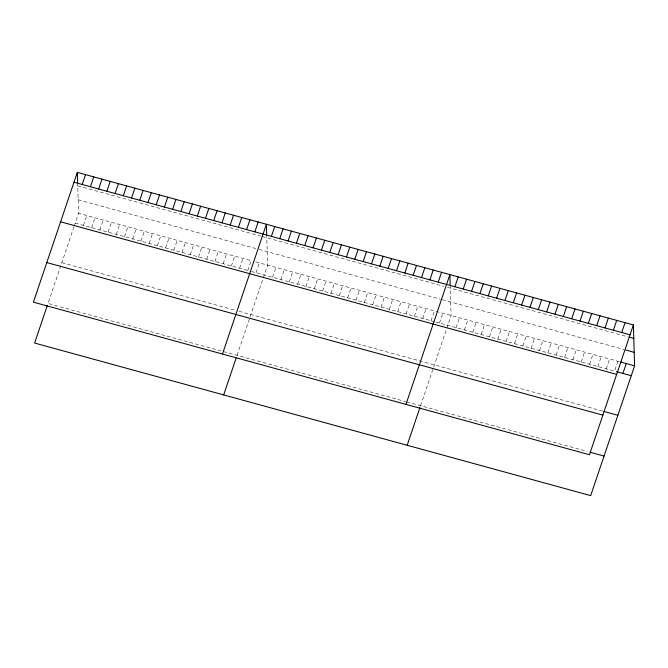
<?xml version="1.0" encoding="UTF-8"?>
<svg xmlns="http://www.w3.org/2000/svg" width="668" height="668" viewBox="0 0 668 668"><rect width="100%" height="100%" fill="white"/><g stroke="black" fill="none" stroke-linecap="round" stroke-linejoin="round"><path stroke-width="0.5" stroke-dasharray="3.34 2.5" d="M73.923 226.895L48.004 303.472L405.743 401.627M74.248 225.951L78.54 213.267L77.63 182.498M83.425 225.375L86.757 215.522M91.641 227.638L94.981 217.776M99.866 229.892L103.198 220.039M108.082 232.147L111.414 222.294M116.299 234.401L119.639 224.548M124.524 236.656L127.855 226.803M132.74 238.91L136.08 229.057M140.965 241.165L144.296 231.312M149.181 243.419L152.521 233.566M157.406 245.682L160.737 235.821M165.622 247.937L168.962 238.084M173.847 250.191L177.179 240.338M182.063 252.446L185.395 242.593M190.28 254.7L193.62 244.847M198.505 256.955L201.836 247.102M206.721 259.209L210.061 249.356M214.946 261.464L218.277 251.611M223.162 263.718L226.502 253.865M231.387 265.981L234.719 256.128M239.603 268.235L242.935 258.382M247.82 270.49L251.16 260.637L78.54 213.267M256.044 272.744L259.376 262.891M237.065 355.351L262.992 278.765M263.309 277.83L267.601 265.146L266.691 234.376M272.602 277.287L275.942 267.434M280.944 279.575L284.284 269.722M289.286 281.863L292.626 272.01M297.627 284.151L300.959 274.298M305.969 286.447L309.301 276.585M314.311 288.735L317.642 278.882M322.652 291.023L325.984 281.17M330.994 293.31L334.326 283.457M339.336 295.598L342.667 285.745M347.669 297.886L351.009 288.033M356.011 300.174L359.351 290.321M364.352 302.462L367.692 292.609M372.694 304.75L376.034 294.897M381.036 307.038L384.376 297.185M389.377 309.326L392.709 299.473M397.719 311.622L401.05 301.761M406.06 313.91L409.392 304.057M414.402 316.198L417.734 306.345M422.744 318.486L426.075 308.633M431.085 320.774L434.417 310.921M439.427 323.061L442.759 313.209M420.564 405.701L446.491 329.115M446.808 328.18L451.1 315.496L450.215 285.57M456.102 327.637L459.442 317.784M464.444 329.925L467.784 320.072M472.785 332.213L476.125 322.36M481.127 334.501L484.467 324.648M489.469 336.797L492.8 326.936M497.81 339.085L501.142 329.232M506.152 341.373L509.484 331.52M514.494 343.661L517.825 333.808M522.835 345.949L526.167 336.096M531.177 348.237L534.509 338.384M539.51 350.525L542.85 340.672M547.852 352.813L551.192 342.96M556.193 355.1L559.534 345.247M564.535 357.388L567.875 347.535M572.877 359.676L576.217 349.823M581.218 361.972L584.558 352.111M589.56 364.26L592.892 354.407M597.902 366.548L601.233 356.695M606.243 368.836L609.575 358.983M617.917 361.271L614.585 371.124L435.72 322.043M77.73 185.871L261.305 236.247M262.223 236.497L443.803 286.321M447.51 287.332L628.229 336.923M78.139 199.774L256.236 248.646M258.975 249.398L440.504 299.206M442.358 299.715L624.004 349.556M255.727 261.889L619.77 361.78M75.2 223.12L250.567 271.241M251.477 271.492L434.793 321.792M61.807 262.699L234.426 310.061M238.994 311.313L603.037 411.204M406.67 401.885L587.389 451.468"/><path stroke-width="1" d="M77.329 172.377L33.4 302.153L589.46 454.733L633.389 324.957L77.329 172.377L77.63 182.498M82.214 184.485L85.546 174.632M47.37 305.359L34.611 343.043L590.671 495.623L634.6 365.847L633.389 324.957M90.43 186.739L93.77 176.886M98.655 188.994L101.987 179.141M106.872 191.257L110.203 181.395M115.088 193.511L118.428 183.658M123.313 195.766L126.644 185.913M131.529 198.02L134.869 188.167M139.754 200.275L143.086 190.422M147.97 202.529L151.31 192.676M156.195 204.784L159.527 194.931M164.411 207.038L167.751 197.185M172.628 209.293L175.968 199.44M180.853 211.556L184.184 201.694M189.069 213.81L192.409 203.957M197.294 216.065L200.625 206.212M205.51 218.319L208.85 208.466M213.735 220.574L217.067 210.721M221.951 222.828L225.291 212.975M230.176 225.083L233.508 215.23M238.392 227.337L241.724 217.484M246.609 229.6L249.949 219.739M254.834 231.854L258.165 222.001M222.461 354.032L266.39 224.256L266.691 234.376M271.392 236.397L274.732 226.544M223.671 394.922L236.113 358.173M279.733 238.685L283.073 228.832M288.075 240.973L291.407 231.12M296.417 243.261L299.748 233.408M304.758 245.548L308.09 235.695M313.1 247.836L316.432 237.983M321.442 250.124L324.773 240.271M329.783 252.421L333.115 242.559M338.125 254.708L341.457 244.855M346.458 256.996L349.798 247.143M354.8 259.284L358.14 249.431M363.141 261.572L366.481 251.719M371.483 263.86L374.823 254.007M379.825 266.148L383.165 256.295M388.166 268.436L391.498 258.583M396.508 270.724L399.84 260.871M404.85 273.012L408.181 263.159M413.191 275.299L416.523 265.446M421.533 277.596L424.865 267.734M429.875 279.884L433.206 270.031M438.216 282.172L441.548 272.319M405.96 404.382L449.89 274.606L450.19 284.727M454.891 286.747L458.231 276.894M407.171 445.272L419.93 407.58M463.233 289.035L466.573 279.182M471.575 291.323L474.915 281.47M479.916 293.611L483.256 283.758M488.258 295.899L491.59 286.046M496.6 298.187L499.931 288.334M504.941 300.475L508.273 290.622M513.283 302.771L516.615 292.91M521.625 305.059L524.956 295.206M529.966 307.347L533.298 297.494M538.299 309.635L541.639 299.782M546.641 311.923L549.981 302.07M554.983 314.21L558.323 304.357M563.324 316.498L566.664 306.645M571.666 318.786L575.006 308.933M580.008 321.074L583.339 311.221M588.349 323.362L591.681 313.509M596.691 325.65L600.023 315.797M605.033 327.946L608.364 318.085M613.374 330.234L616.706 320.381M621.716 332.522L625.048 322.669M622.927 373.412L626.258 363.559M73.989 182.23L630.058 334.81M629.156 337.181L633.79 338.451M625.858 350.065L634.199 352.353M620.697 362.031L634.6 365.847M616.439 371.633L631.268 375.7M60.596 221.809L616.656 374.381M603.964 411.463L617.867 415.279M46.793 262.582L602.862 415.154M590.17 452.236L604.072 456.052"/></g></svg>
